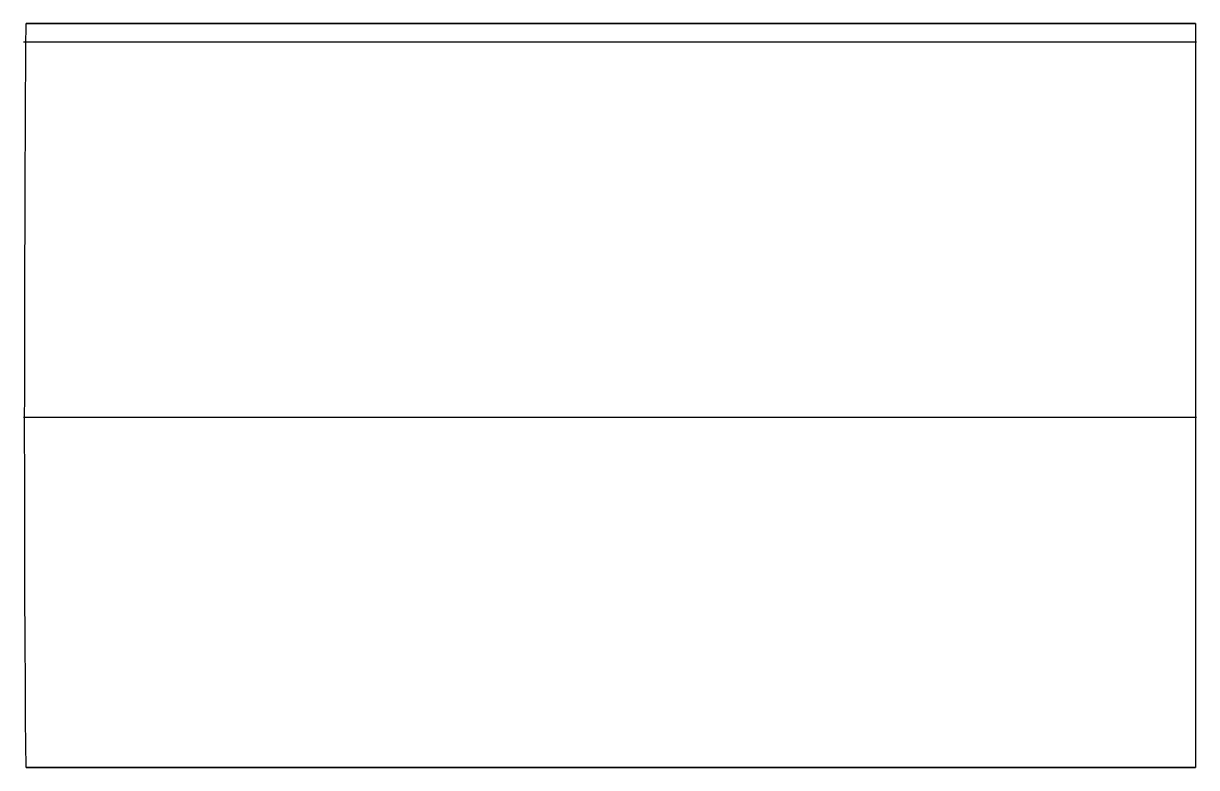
# Model space of a CAD drawing. Extents: x 8 to 196, y 4 to 123.
import ezdxf

# ---------------------------------------------------------------- set-up
doc = ezdxf.new("R2010")
doc.units = 0
doc.layers.add('enclosure', color=7, linetype='CONTINUOUS')

msp = doc.modelspace()

# ---------------------------------------------------------------- linework, layer by layer
at = {"layer": 'enclosure', "color": 1}
for points in [[(8.659282, 123.073741), (195.550607, 123.073741)], [(8.659282, 123.073741), (8.659282, 123.073741)], [(195.550607, 4.186476), (8.659282, 4.186476)]]:
    msp.add_lwpolyline(points, close=True, dxfattribs=at)
for points in [[(8.248, 120.142364), (195.740999, 120.142364)], [(8.248, 60.142366), (195.740999, 60.142366)]]:
    msp.add_lwpolyline(points, dxfattribs=at)
for points in [[(8.659282, 4.186476), (8.309353, 43.869774), (8.428842, 83.321042), (8.659282, 123.073741)], [(195.550607, 123.073741), (195.550607, 83.444653), (195.550607, 43.815564), (195.550607, 4.186476)]]:
    msp.add_open_spline(points, degree=3, dxfattribs=at)

doc.saveas('drawing.dxf')
